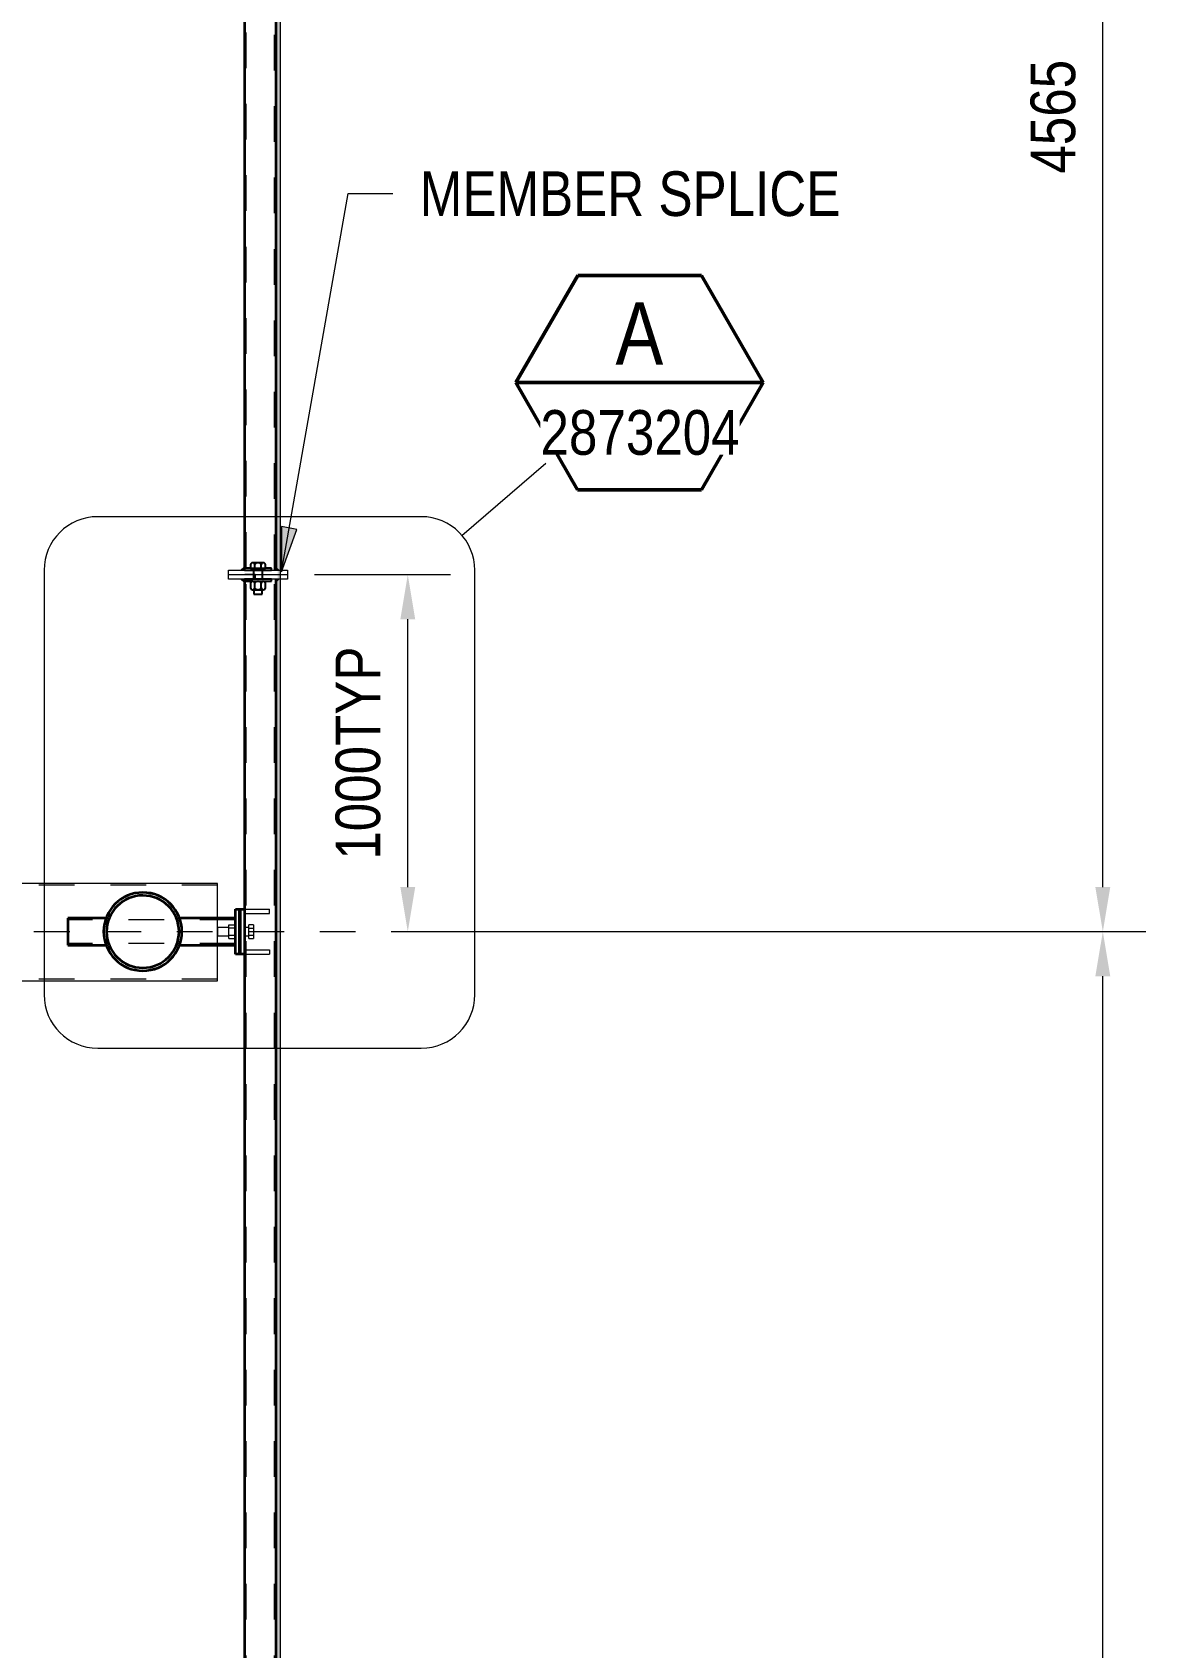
# Model space of a CAD drawing. Header units: metres. Extents: x -1116 to -1094, y 3 to 543.
# Drawn here: x -1107.824 to -1104.707, y 514.809 to 519.334 of the extents above; entities that cross this region are included whole.
import ezdxf

# ---------------------------------------------------------------- set-up
doc = ezdxf.new("R2010")
doc.units = ezdxf.units.M
doc.linetypes.add('JacobsCenter', pattern=[0.015, 0.009, -0.0015, 0.003, -0.0015])
doc.linetypes.add('JacobsDash', pattern=[0.0045, 0.003, -0.0015])
doc.layers.get('Defpoints').update_dxf_attribs({"color": 41})
for name, color, linetype, lineweight in [('A-ANNO-DIMS', 7, 'Continuous', 9), ('A-ANNO-SYMB', 7, 'Continuous', 9), ('A-DETL', 7, 'Continuous', 13), ('A-DETL-GENF', 7, 'Continuous', 9), ('A-GENM', 7, 'Continuous', 35), ('A-SIGN', 7, 'Continuous', 9), ('G-ANNO-TEXT', 7, 'Continuous', 9), ('S-BEAM', 7, 'Continuous', 50), ('S-BEAM-HDLN', 7, 'JacobsDash', 18), ('S-FSTN', 7, 'Continuous', 18)]:
    doc.layers.add(name, color=color, linetype=linetype, lineweight=lineweight)
doc.styles.add('Arial Narrow', font='ARIALN.TTF', dxfattribs={"height": 0.125})
doc.styles.add('Arial Narrow_1', font='ARIALN.TTF', dxfattribs={"height": 0.175})
doc.dimstyles.new('Dimension_Standard_O__mm_', dxfattribs={"dimscale": 0.3048, "dimtxt": 0.127929, "dimasz": 0.410105, "dimexe": 0.393701, "dimexo": 0.246063, "dimgap": 0.246063, "dimtad": 1, "dimdec": 0, "dimlfac": 1000, "dimzin": 0, "dimdsep": 46, "dimtxsty": 'Arial Narrow', "dimsah": 1, "dimcen": 0.09, "dimaunit": 1, "dimadec": 4, "dimazin": 0, "dimtfac": 1, "dimtdec": 4, "dimtix": 1, "dimtmove": 0, "dimatfit": 3, "dimfxl": 1, "dimtvp": 1, "dimtfill": 1, "dimtolj": 1, "dimtzin": 0, "dimlwd": 18, "dimlwe": 18, "dimarcsym": 2})

# ---------------------------------------------------------------- blocks, each defined once
blk = doc.blocks.new('T2D_STATIC SIGN BRACKET_BR-8_ - SIGN BRACKET 400x400-9299522-DRG-2873201 - PLAN - SINAGE FRAME AT SOUTH SIDE')
at = {"layer": 'A-GENM'}
for p, q in [((-1107.1411, 517.8344), (-1107.1411, 526.182)), ((-1107.23, 521.3169), (-1107.23, 517.8372)), ((-1107.23, 517.7928), (-1107.23, 516.878)), ((-1107.1411, 517.802), (-1107.1411, 517.803)), ((-1107.1411, 510.288), (-1107.1411, 517.7946)), ((-1107.2549, 516.7519), (-1107.2549, 516.878)), ((-1107.2549, 516.878), (-1107.2299, 516.878)), ((-1107.2299, 516.878), (-1107.2299, 516.7519)), ((-1107.7242, 516.853), (-1107.7242, 516.7769)), ((-1107.6165, 516.853), (-1107.724, 516.853)), ((-1107.724, 516.853), (-1107.724, 516.7769)), ((-1107.2549, 516.853), (-1107.4124, 516.853)), ((-1107.724, 516.7769), (-1107.6165, 516.7769)), ((-1107.4124, 516.7769), (-1107.2549, 516.7769)), ((-1107.2299, 516.7519), (-1107.2549, 516.7519)), ((-1107.23, 516.7519), (-1107.23, 512.313))]:
    blk.add_line(p, q, dxfattribs=at)
for radius, start, end in [(0.1096, 90, 270), (0.1096, 90, 270), (0.1096, 270, 90), (0.1095, 270, 90), (0.1014, 90, 270), (0.1013, 270, 90)]:
    blk.add_arc((-1107.5144, 516.815), radius, start, end, dxfattribs=at)
at = {"layer": 'S-BEAM-HDLN'}
for p, q in [((-1107.2255, 517.8335), (-1107.2255, 526.182)), ((-1107.1456, 517.827), (-1107.1456, 526.182)), ((-1107.2255, 510.288), (-1107.2255, 517.7965)), ((-1107.1456, 510.288), (-1107.1456, 517.803)), ((-1107.724, 516.8485), (-1107.7242, 516.8485)), ((-1107.2549, 516.8485), (-1107.724, 516.8485)), ((-1107.724, 516.7814), (-1107.7242, 516.7814)), ((-1107.2549, 516.7814), (-1107.724, 516.7814))]:
    blk.add_line(p, q, dxfattribs=at)
at = {"layer": 'S-FSTN'}
for p, q in [((-1107.2739, 516.8247), (-1107.2739, 516.8343)), ((-1107.2739, 516.8343), (-1107.2549, 516.8343)), ((-1107.2176, 516.8247), (-1107.2176, 516.8343)), ((-1107.2049, 516.8343), (-1107.2176, 516.8343)), ((-1107.2049, 516.8343), (-1107.2049, 516.8247)), ((-1107.2739, 516.827), (-1107.3057, 516.827)), ((-1107.3057, 516.827), (-1107.3057, 516.803)), ((-1107.3057, 516.803), (-1107.2739, 516.803)), ((-1107.2739, 516.8053), (-1107.2739, 516.8247)), ((-1107.2549, 516.8247), (-1107.2739, 516.8247)), ((-1107.2739, 516.7956), (-1107.2739, 516.8053)), ((-1107.2739, 516.8053), (-1107.2549, 516.8053)), ((-1107.2739, 516.7956), (-1107.2549, 516.7956)), ((-1107.2176, 516.827), (-1107.2299, 516.827)), ((-1107.2299, 516.803), (-1107.2176, 516.803)), ((-1107.2176, 516.8053), (-1107.2176, 516.8247)), ((-1107.2176, 516.8247), (-1107.2049, 516.8247)), ((-1107.2176, 516.7956), (-1107.2176, 516.8053)), ((-1107.2176, 516.8053), (-1107.2049, 516.8053)), ((-1107.2176, 516.7956), (-1107.2049, 516.7956)), ((-1107.2049, 516.8247), (-1107.2049, 516.8053)), ((-1107.2049, 516.8053), (-1107.2049, 516.7956))]:
    blk.add_line(p, q, dxfattribs=at)
blk = doc.blocks.new('WGA22_Str_Fra_Steel_CHS - 273_1x4_8 CHS-7775145-DRG-2873201 - PLAN - SINAGE FRAME AT SOUTH SIDE')
at = {"layer": 'S-BEAM-HDLN', "lineweight": 13}
for p, q in [((-1107.3053, 516.9455), (-1109.6809, 516.9455)), ((-1107.3053, 516.682), (-1109.6809, 516.682))]:
    blk.add_line(p, q, dxfattribs=at)
blk = doc.blocks.new('N5S-AWS-001 SIGN4 - N5S-AWS-001 SIGN-9299525-DRG-2873201 - PLAN - SINAGE FRAME AT SOUTH SIDE')
at = {"layer": 'A-SIGN', "true_color": 0xc0c0c0}
blk.add_hatch(color=9, dxfattribs=at).paths.add_polyline_path([(208.9902, 1201.1276), (208.9928, 1201.1175), (223.9728, 1205.0987), (223.9702, 1205.1087), (216.0927, 1203.0152), (216.0877, 1203.0063), (216.0868, 1203.0099), (216.0636, 1203.0038), (216.0626, 1203.0072), (216.0617, 1203.007), (216.0636, 1202.9999), (216.0548, 1203.0051), (209.0368, 1201.14)])
at = {"layer": 'A-SIGN'}
for p, q in [((223.9728, 1205.0987), (208.9928, 1201.1175)), ((216.0927, 1203.0152), (223.9702, 1205.1087)), ((208.9902, 1201.1276), (216.0548, 1203.0051)), ((216.0617, 1203.007), (216.0626, 1203.0072))]:
    blk.add_line(p, q, dxfattribs=at)
blk = doc.blocks.new('S_Det_Steel_Bolt_Section_Detailed_2D - M30-7718487-DRG-2873201 - PLAN - SINAGE FRAME AT SOUTH SIDE')
at = {"layer": 'A-DETL-GENF', "lineweight": 25}
for p, q in [((-0.021, 0.156), (-0.0375, 0.156)), ((-0.0375, 0.156), (-0.0375, 0.15)), ((-0.0375, 0.15), (0.0375, 0.15)), ((-0.021, 0.1655), (-0.021, 0.156)), ((-0.021, 0.156), (0.021, 0.156)), ((0.0149, 0.1705), (-0.015, 0.1705)), ((-0.012, 0.125), (-0.012, 0.15)), ((-0.0089, 0.156), (-0.0089, 0.1655)), ((0.0089, 0.156), (0.0089, 0.1655)), ((0.012, 0.15), (0.012, 0.125)), ((0.021, 0.156), (0.021, 0.1655)), ((0.0375, 0.156), (0.021, 0.156)), ((0.0375, 0.15), (0.0375, 0.156)), ((0.0375, 0.125), (-0.0375, 0.125)), ((-0.0375, 0.125), (-0.0375, 0.119)), ((-0.0375, 0.119), (0.0375, 0.119)), ((-0.015, 0.119), (-0.0375, 0.119)), ((-0.021, 0.114), (-0.021, 0.1)), ((-0.015, 0.095), (-0.012, 0.095)), ((-0.012, 0.095), (-0.012, 0.083)), ((-0.012, 0.095), (0.012, 0.095)), ((-0.0089, 0.1), (-0.0089, 0.114)), ((0.0089, 0.1), (0.0089, 0.114)), ((0.012, 0.083), (0.012, 0.095)), ((0.012, 0.095), (0.0149, 0.095)), ((0.0149, 0.119), (0.0375, 0.119)), ((0.021, 0.1), (0.021, 0.114)), ((0.0375, 0.119), (0.0375, 0.125)), ((-0.012, 0.083), (0.012, 0.083))]:
    blk.add_line(p, q, dxfattribs=at)
for centre, radius, start, end in [((-0.015, 0.1643), 0.00616, 90, 169.1438), ((-0.015, 0.1643), 0.00616, 10.8562, 169.1438), ((0, 0.1601), 0.0104, 31.3456, 148.6544), ((0.0149, 0.1643), 0.00616, 10.8562, 169.1438), ((0.0149, 0.1643), 0.00616, 10.8562, 90), ((-0.015, 0.1128), 0.00616, 90, 169.1438), ((-0.015, 0.1128), 0.00616, 10.8562, 169.1438), ((-0.015, 0.1012), 0.00616, 190.8562, 270), ((-0.015, 0.1012), 0.00616, 190.8562, 349.1438), ((0, 0.1086), 0.0104, 31.3456, 148.6544), ((0, 0.1054), 0.0104, 211.3456, 328.6544), ((0.0149, 0.1128), 0.00616, 10.8562, 169.1438), ((0.0149, 0.1012), 0.00616, 190.8562, 349.1438), ((0.0149, 0.1128), 0.00616, 10.8562, 90), ((0.0149, 0.1012), 0.00616, 270, 349.1438), ((0.0149, 0.1012), 0.00616, 270, 349.1438)]:
    blk.add_arc(centre, radius, start, end, dxfattribs=at)
blk = doc.blocks.new('DIMBLOCK1-DRG-2873201 - PLAN - SINAGE FRAME AT SOUTH SIDE')
at = {"layer": 'A-ANNO-DIMS', "color": 0, "lineweight": 18, "transparency": 16777216}
for p, q in [((-1106.6665, 516.815), (-1104.7073, 516.815)), ((-1104.8273, 512.375), (-1104.8273, 516.69)), ((-1106.6665, 512.25), (-1104.7073, 512.25))]:
    blk.add_line(p, q, dxfattribs=at)
at = {"layer": 'A-ANNO-DIMS', "color": 0, "transparency": 16777216}
for points in [[(-1104.8482, 516.69), (-1104.8065, 516.69), (-1104.8273, 516.815)], [(-1104.8482, 512.375), (-1104.8065, 512.375), (-1104.8273, 512.25)]]:
    blk.add_solid(points, dxfattribs=at)
at = {"layer": 'Defpoints', "color": 0, "transparency": 16777216}
for p in [(-1106.7415, 516.815), (-1104.8273, 516.815), (-1106.7415, 512.25)]:
    blk.add_point(p, dxfattribs=at)
at = {"layer": 'A-ANNO-DIMS', "color": 0, "lineweight": 18, "transparency": 16777216, "insert": (-1104.9662, 514.5325), "char_height": 0.125, "width": 0.380132, "attachment_point": 5, "rotation": 90, "style": 'Arial Narrow', "bg_fill": 3, "box_fill_scale": 1.1, "bg_fill_color": 256, "bg_fill_true_color": 13158600, "bg_fill_transparency": 0}
blk.add_mtext('\\A1;4565', dxfattribs=at)
blk = doc.blocks.new('DIMBLOCK2-DRG-2873201 - PLAN - SINAGE FRAME AT SOUTH SIDE')
at = {"layer": 'A-ANNO-DIMS', "color": 0, "lineweight": 18, "transparency": 16777216}
for p, q in [((-1106.6665, 521.38), (-1104.7073, 521.38)), ((-1104.8273, 516.94), (-1104.8273, 521.255)), ((-1106.6665, 516.815), (-1104.7073, 516.815))]:
    blk.add_line(p, q, dxfattribs=at)
at = {"layer": 'A-ANNO-DIMS', "color": 0, "transparency": 16777216}
for points in [[(-1104.8482, 521.255), (-1104.8065, 521.255), (-1104.8273, 521.38)], [(-1104.8482, 516.94), (-1104.8065, 516.94), (-1104.8273, 516.815)]]:
    blk.add_solid(points, dxfattribs=at)
at = {"layer": 'Defpoints', "color": 0, "transparency": 16777216}
for p in [(-1106.7415, 521.38), (-1104.8273, 521.38), (-1106.7415, 516.815)]:
    blk.add_point(p, dxfattribs=at)
at = {"layer": 'A-ANNO-DIMS', "color": 0, "lineweight": 18, "transparency": 16777216, "insert": (-1104.9662, 519.0975), "char_height": 0.125, "width": 0.380132, "attachment_point": 5, "rotation": 90, "style": 'Arial Narrow', "bg_fill": 3, "box_fill_scale": 1.1, "bg_fill_color": 256, "bg_fill_true_color": 13158600, "bg_fill_transparency": 0}
blk.add_mtext('\\A1;4565', dxfattribs=at)
blk = doc.blocks.new('Structural Plan - SheetRef-4900799-DRG-2873201 - PLAN - SINAGE FRAME AT SOUTH SIDE')
at = {"layer": 'A-ANNO-SYMB', "lineweight": 50}
for p, q in [((-0.003462, 0.006), (-0.006928, -0.000003)), ((0.003464, 0.006), (-0.003462, 0.006)), ((0.006928, 0), (0.003464, 0.006)), ((-0.006928, 0), (0.006928, 0)), ((-0.006928, -0.000003), (-0.003465, -0.006)), ((0.003464, -0.006), (0.006928, 0)), ((-0.003465, -0.006), (0.003464, -0.006))]:
    blk.add_line(p, q, dxfattribs=at)
blk = doc.blocks.new('DIMBLOCK4-DRG-2873201 - PLAN - SINAGE FRAME AT SOUTH SIDE')
at = {"layer": 'A-ANNO-DIMS', "color": 0, "lineweight": 18, "transparency": 16777216}
for p, q in [((-1107.034, 517.815), (-1106.6528, 517.815)), ((-1106.7728, 516.94), (-1106.7728, 517.69)), ((-1106.7861, 516.815), (-1106.6528, 516.815))]:
    blk.add_line(p, q, dxfattribs=at)
at = {"layer": 'A-ANNO-DIMS', "color": 0, "transparency": 16777216}
for points in [[(-1106.7936, 517.69), (-1106.7519, 517.69), (-1106.7728, 517.815)], [(-1106.7936, 516.94), (-1106.7519, 516.94), (-1106.7728, 516.815)]]:
    blk.add_solid(points, dxfattribs=at)
at = {"layer": 'Defpoints', "color": 0, "transparency": 16777216}
for p in [(-1107.109, 517.815), (-1106.7728, 517.815), (-1106.8611, 516.815)]:
    blk.add_point(p, dxfattribs=at)
at = {"layer": 'A-ANNO-DIMS', "color": 0, "lineweight": 18, "transparency": 16777216, "insert": (-1106.9116, 517.315), "char_height": 0.125, "width": 0.7627, "attachment_point": 5, "rotation": 90, "style": 'Arial Narrow', "bg_fill": 3, "box_fill_scale": 1.1, "bg_fill_color": 256, "bg_fill_true_color": 13158600, "bg_fill_transparency": 0}
blk.add_mtext('\\A1;1000TYP', dxfattribs=at)

msp = doc.modelspace()

# ---------------------------------------------------------------- hatches: boundary and pattern name
at = {"layer": 'A-DETL-GENF'}
for points in [[(-1107.24, 517.8275), (-1107.23, 517.8275), (-1107.23, 517.8372)], [(-1107.1335, 517.827), (-1107.1435, 517.8367), (-1107.1435, 517.827)], [(-1107.23, 517.7928), (-1107.23, 517.8025), (-1107.24, 517.8025)], [(-1107.1435, 517.7923), (-1107.1335, 517.802), (-1107.1435, 517.802)]]:
    msp.add_hatch(color=256, dxfattribs=at).paths.add_polyline_path(points)
at = {"layer": 'G-ANNO-TEXT'}
msp.add_hatch(color=256, dxfattribs=at).paths.add_polyline_path([(-1107.1262, 517.8224), (-1107.0829, 517.9417), (-1107.1263, 517.9493)])

# ---------------------------------------------------------------- linework, layer by layer
at = {"layer": 'A-ANNO-SYMB', "lineweight": 18}
msp.add_line((-1107.7907, 517.8272), (-1107.7907, 516.6386), dxfattribs=at)
for centre, start, end in [((-1107.6407, 517.8272), 90, 180), ((-1107.6407, 516.6386), 180, 270)]:
    msp.add_arc(centre, 0.15, start, end, dxfattribs=at)
at = {"layer": 'A-DETL', "lineweight": 18}
for p, q in [((-1107.2746, 517.8275), (-1107.24, 517.8275)), ((-1107.2746, 517.8025), (-1107.2746, 517.8275)), ((-1107.23, 517.8275), (-1107.1435, 517.8275)), ((-1107.134, 517.8275), (-1107.109, 517.8275)), ((-1107.109, 517.8275), (-1107.109, 517.815)), ((-1107.109, 517.8275), (-1107.109, 517.8025)), ((-1107.2746, 517.815), (-1107.109, 517.815)), ((-1107.24, 517.8025), (-1107.2746, 517.8025)), ((-1107.109, 517.8025), (-1107.23, 517.8025)), ((-1107.1996, 517.815), (-1107.2291, 517.815)), ((-1107.2291, 517.815), (-1107.204, 517.815)), ((-1107.1996, 517.815), (-1107.1996, 517.8025)), ((-1107.2299, 516.878), (-1107.1599, 516.878)), ((-1107.1599, 516.866), (-1107.1599, 516.878)), ((-1107.2299, 516.866), (-1107.1599, 516.866)), ((-1107.2299, 516.7639), (-1107.1599, 516.7639)), ((-1107.2299, 516.7519), (-1107.1599, 516.7519)), ((-1107.1599, 516.7639), (-1107.1599, 516.7519))]:
    msp.add_line(p, q, dxfattribs=at)
at = {"layer": 'A-DETL'}
for p, q in [((-1107.23, 517.8372), (-1107.24, 517.8275)), ((-1107.24, 517.8275), (-1107.23, 517.8275)), ((-1107.23, 517.8275), (-1107.23, 517.8372)), ((-1107.1335, 517.827), (-1107.1435, 517.8367)), ((-1107.1435, 517.8367), (-1107.1435, 517.827)), ((-1107.1435, 517.827), (-1107.1335, 517.827)), ((-1107.24, 517.8025), (-1107.23, 517.7928)), ((-1107.23, 517.8025), (-1107.24, 517.8025)), ((-1107.23, 517.7928), (-1107.23, 517.8025)), ((-1107.1335, 517.802), (-1107.1435, 517.802)), ((-1107.1435, 517.802), (-1107.1435, 517.7923)), ((-1107.1435, 517.7923), (-1107.1335, 517.802))]:
    msp.add_line(p, q, dxfattribs=at)
at = {"layer": 'A-DETL', "lineweight": 50}
msp.add_line((-1107.2424, 516.878), (-1107.2424, 516.7499), dxfattribs=at)
at = {"layer": 'A-DETL', "linetype": 'JacobsCenter', "lineweight": 18}
msp.add_line((-1110.019, 516.815), (-1106.7415, 516.815), dxfattribs=at)
at = {"layer": 'G-ANNO-TEXT'}
for p, q in [((-1106.9398, 518.882), (-1106.8143, 518.882)), ((-1107.0829, 517.9417), (-1107.1263, 517.9493))]:
    msp.add_line(p, q, dxfattribs=at)
at = {"layer": 'S-BEAM', "lineweight": 13}
for p, q in [((-1107.3053, 516.9503), (-1109.6809, 516.9503)), ((-1107.3053, 516.8534), (-1107.3053, 516.9503)), ((-1107.3053, 516.6772), (-1107.3053, 516.7765)), ((-1109.6809, 516.6772), (-1107.3053, 516.6772))]:
    msp.add_line(p, q, dxfattribs=at)
at = {"layer": 'S-BEAM-HDLN', "lineweight": 13}
msp.add_line((-1107.3053, 516.7766), (-1107.3053, 516.8534), dxfattribs=at)

# ---------------------------------------------------------------- block references
at = {"layer": 'A-DETL-GENF'}
msp.add_blockref('S_Det_Steel_Bolt_Section_Detailed_2D - M30-7718487-DRG-2873201 - PLAN - SINAGE FRAME AT SOUTH SIDE', (-1107.192, 517.6775), dxfattribs=at)
at = {"layer": 'A-GENM'}
msp.add_blockref('T2D_STATIC SIGN BRACKET_BR-8_ - SIGN BRACKET 400x400-9299522-DRG-2873201 - PLAN - SINAGE FRAME AT SOUTH SIDE', (0, 0), dxfattribs=at)
at = {"layer": 'A-SIGN', "rotation": 75.11694444448541}
msp.add_blockref('N5S-AWS-001 SIGN4 - N5S-AWS-001 SIGN-9299525-DRG-2873201 - PLAN - SINAGE FRAME AT SOUTH SIDE', (0.013, 0), dxfattribs=at)
at = {"layer": 'S-BEAM-HDLN', "lineweight": 13}
msp.add_blockref('WGA22_Str_Fra_Steel_CHS - 273_1x4_8 CHS-7775145-DRG-2873201 - PLAN - SINAGE FRAME AT SOUTH SIDE', (0, 0), dxfattribs=at)

# ---------------------------------------------------------------- next in the draw order: dimensions: what is measured, and where the dimension line sits
at = {"layer": 'A-ANNO-DIMS', "lineweight": 18}
dim = msp.add_linear_dim(base=(-1104.8273, 516.815), p1=(-1106.7415, 512.25), p2=(-1106.7415, 516.815), angle=90, dimstyle='Dimension_Standard_O__mm_', override={"dimpost": '<>', "dimfxl": 4.565}, dxfattribs=at)
dim.commit()
dim.dimension.update_dxf_attribs({"geometry": 'DIMBLOCK1-DRG-2873201 - PLAN - SINAGE FRAME AT SOUTH SIDE', "text_midpoint": (-1104.9662, 514.5325)})

# ---------------------------------------------------------------- next in the draw order: linework, layer by layer
at = {"layer": 'A-ANNO-SYMB', "lineweight": 18}
msp.add_line((-1107.6407, 516.4886), (-1106.735, 516.4886), dxfattribs=at)
msp.add_arc((-1106.735, 516.6386), 0.15, 270, 0, dxfattribs=at)

# ---------------------------------------------------------------- next in the draw order: dimensions: what is measured, and where the dimension line sits
at = {"layer": 'A-ANNO-DIMS', "lineweight": 18}
dim = msp.add_linear_dim(base=(-1104.8273, 521.38), p1=(-1106.7415, 516.815), p2=(-1106.7415, 521.38), angle=90, dimstyle='Dimension_Standard_O__mm_', override={"dimpost": '<>', "dimfxl": 4.565}, dxfattribs=at)
dim.commit()
dim.dimension.update_dxf_attribs({"geometry": 'DIMBLOCK2-DRG-2873201 - PLAN - SINAGE FRAME AT SOUTH SIDE', "text_midpoint": (-1104.9662, 519.0975)})

# ---------------------------------------------------------------- next in the draw order: linework, layer by layer
at = {"layer": 'A-ANNO-SYMB', "lineweight": 18}
for p, q in [((-1106.735, 517.9772), (-1107.6407, 517.9772)), ((-1106.585, 516.6386), (-1106.585, 517.8272))]:
    msp.add_line(p, q, dxfattribs=at)
msp.add_arc((-1106.735, 517.8272), 0.15, 360, 90, dxfattribs=at)

# ---------------------------------------------------------------- next in the draw order: block references
at = {"layer": 'A-ANNO-SYMB', "lineweight": 50, "xscale": 49.99999999999998, "yscale": 49.99999999999998, "zscale": 49.99999999999998}
msp.add_blockref('Structural Plan - SheetRef-4900799-DRG-2873201 - PLAN - SINAGE FRAME AT SOUTH SIDE', (-1106.124, 518.3529), dxfattribs=at)

# ---------------------------------------------------------------- next in the draw order: texts
at = {"layer": 'G-ANNO-TEXT', "insert": (-1106.7393, 518.9445), "char_height": 0.125, "attachment_point": 1, "style": 'Arial Narrow', "bg_fill": 3, "box_fill_scale": 1, "bg_fill_color": 256, "bg_fill_transparency": 0}
msp.add_mtext('MEMBER SPLICE', dxfattribs=at)

# ---------------------------------------------------------------- next in the draw order: texts
at = {"layer": 'A-ANNO-SYMB', "insert": (-1106.1913, 518.5778), "char_height": 0.175, "attachment_point": 1, "style": 'Arial Narrow_1', "bg_fill": 3, "box_fill_scale": 1, "bg_fill_color": 256, "bg_fill_transparency": 0}
msp.add_mtext('A', dxfattribs=at)
at = {"layer": 'A-ANNO-SYMB', "insert": (-1106.4013, 518.2757), "char_height": 0.125, "attachment_point": 1, "style": 'Arial Narrow', "bg_fill": 3, "box_fill_scale": 1, "bg_fill_color": 256, "bg_fill_true_color": 13158600, "bg_fill_transparency": 0}
msp.add_mtext('2873204', dxfattribs=at)

# ---------------------------------------------------------------- next in the draw order: dimensions: what is measured, and where the dimension line sits
at = {"layer": 'A-ANNO-DIMS', "lineweight": 18}
dim = msp.add_linear_dim(base=(-1106.7728, 517.815), p1=(-1106.8611, 516.815), p2=(-1107.109, 517.815), angle=90, dimstyle='Dimension_Standard_O__mm_', override={"dimpost": '<>TYP', "dimfxl": 1.030264}, dxfattribs=at)
dim.commit()
dim.dimension.update_dxf_attribs({"geometry": 'DIMBLOCK4-DRG-2873201 - PLAN - SINAGE FRAME AT SOUTH SIDE', "text_midpoint": (-1106.9116, 517.315)})

# ---------------------------------------------------------------- next in the draw order: linework, layer by layer
at = {"layer": 'A-ANNO-SYMB', "lineweight": 18}
msp.add_line((-1106.6213, 517.925), (-1106.3865, 518.127), dxfattribs=at)
at = {"layer": 'G-ANNO-TEXT'}
for p, q in [((-1107.1262, 517.8224), (-1106.9398, 518.882)), ((-1107.1263, 517.9493), (-1107.1262, 517.8224)), ((-1107.1262, 517.8224), (-1107.0829, 517.9417))]:
    msp.add_line(p, q, dxfattribs=at)

doc.saveas('drawing.dxf')
